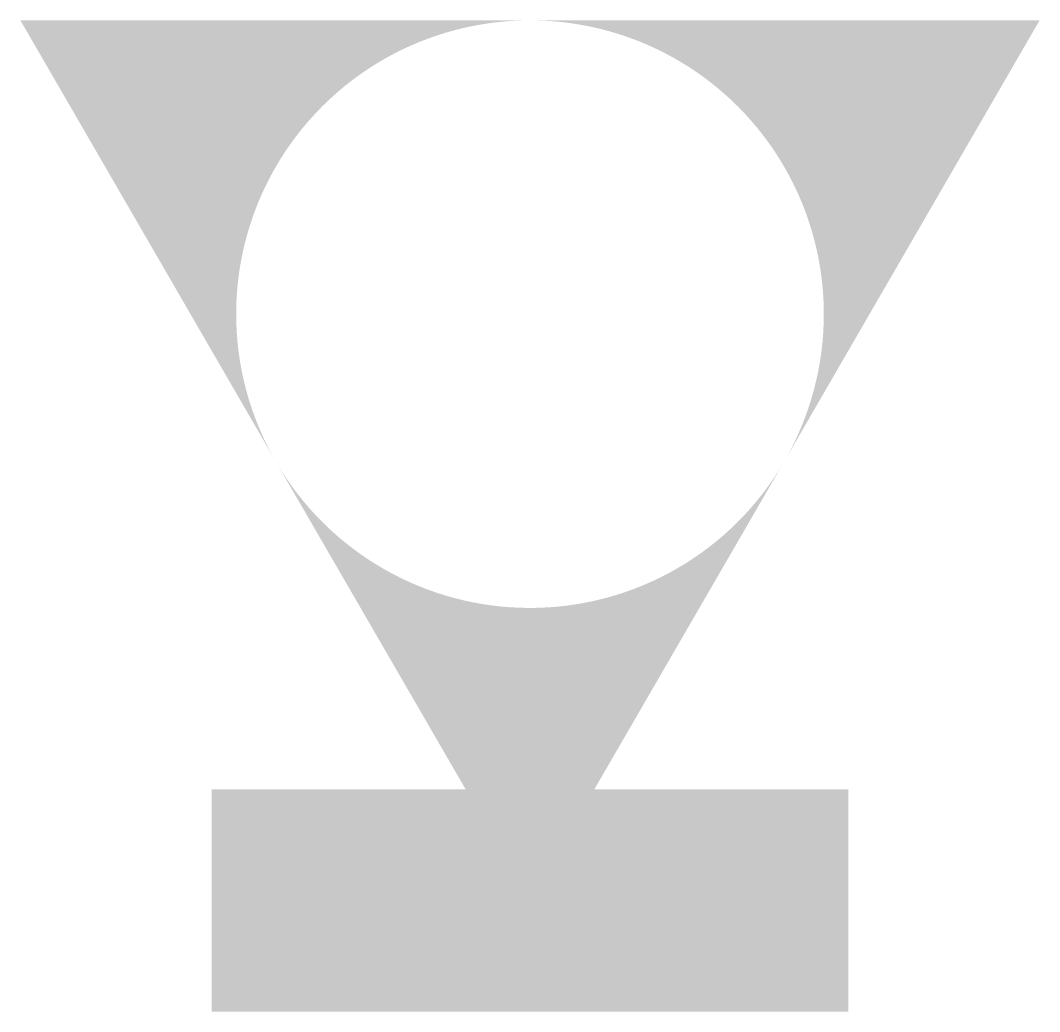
# Model space of a CAD drawing. Extents: x -0.072 to 0.072, y -0.016 to 0.124.
import ezdxf

# ---------------------------------------------------------------- set-up
doc = ezdxf.new("R2010")
doc.units = 0
doc.header["$MEASUREMENT"] = 0
doc.layers.get('0').update_dxf_attribs({"linetype": 'CONTINUOUS'})

msp = doc.modelspace()

# ---------------------------------------------------------------- hatches: boundary and pattern name
h = msp.add_hatch(color=256)
h.paths.add_polyline_path([(0.07161, 0.1237), (0, 0.1237, -0.414214), (0.04129, 0.08241, -0.131044), (0.03581, 0.06185)])
h.paths.add_polyline_path([(0, 0.1237), (-0.07161, 0.1237), (-0.03581, 0.06185, -0.131044), (-0.04129, 0.08241, -0.414214)])
h.paths.add_polyline_path([(0.03566, 0.06159, -0.574163), (-0.03566, 0.06159), (0, 0)])

# ---------------------------------------------------------------- linework, layer by layer
at = {"const_width": 0.03125}
msp.add_lwpolyline([(-0.04475, 0), (0.04475, 0)], dxfattribs=at)

doc.saveas('drawing.dxf')
